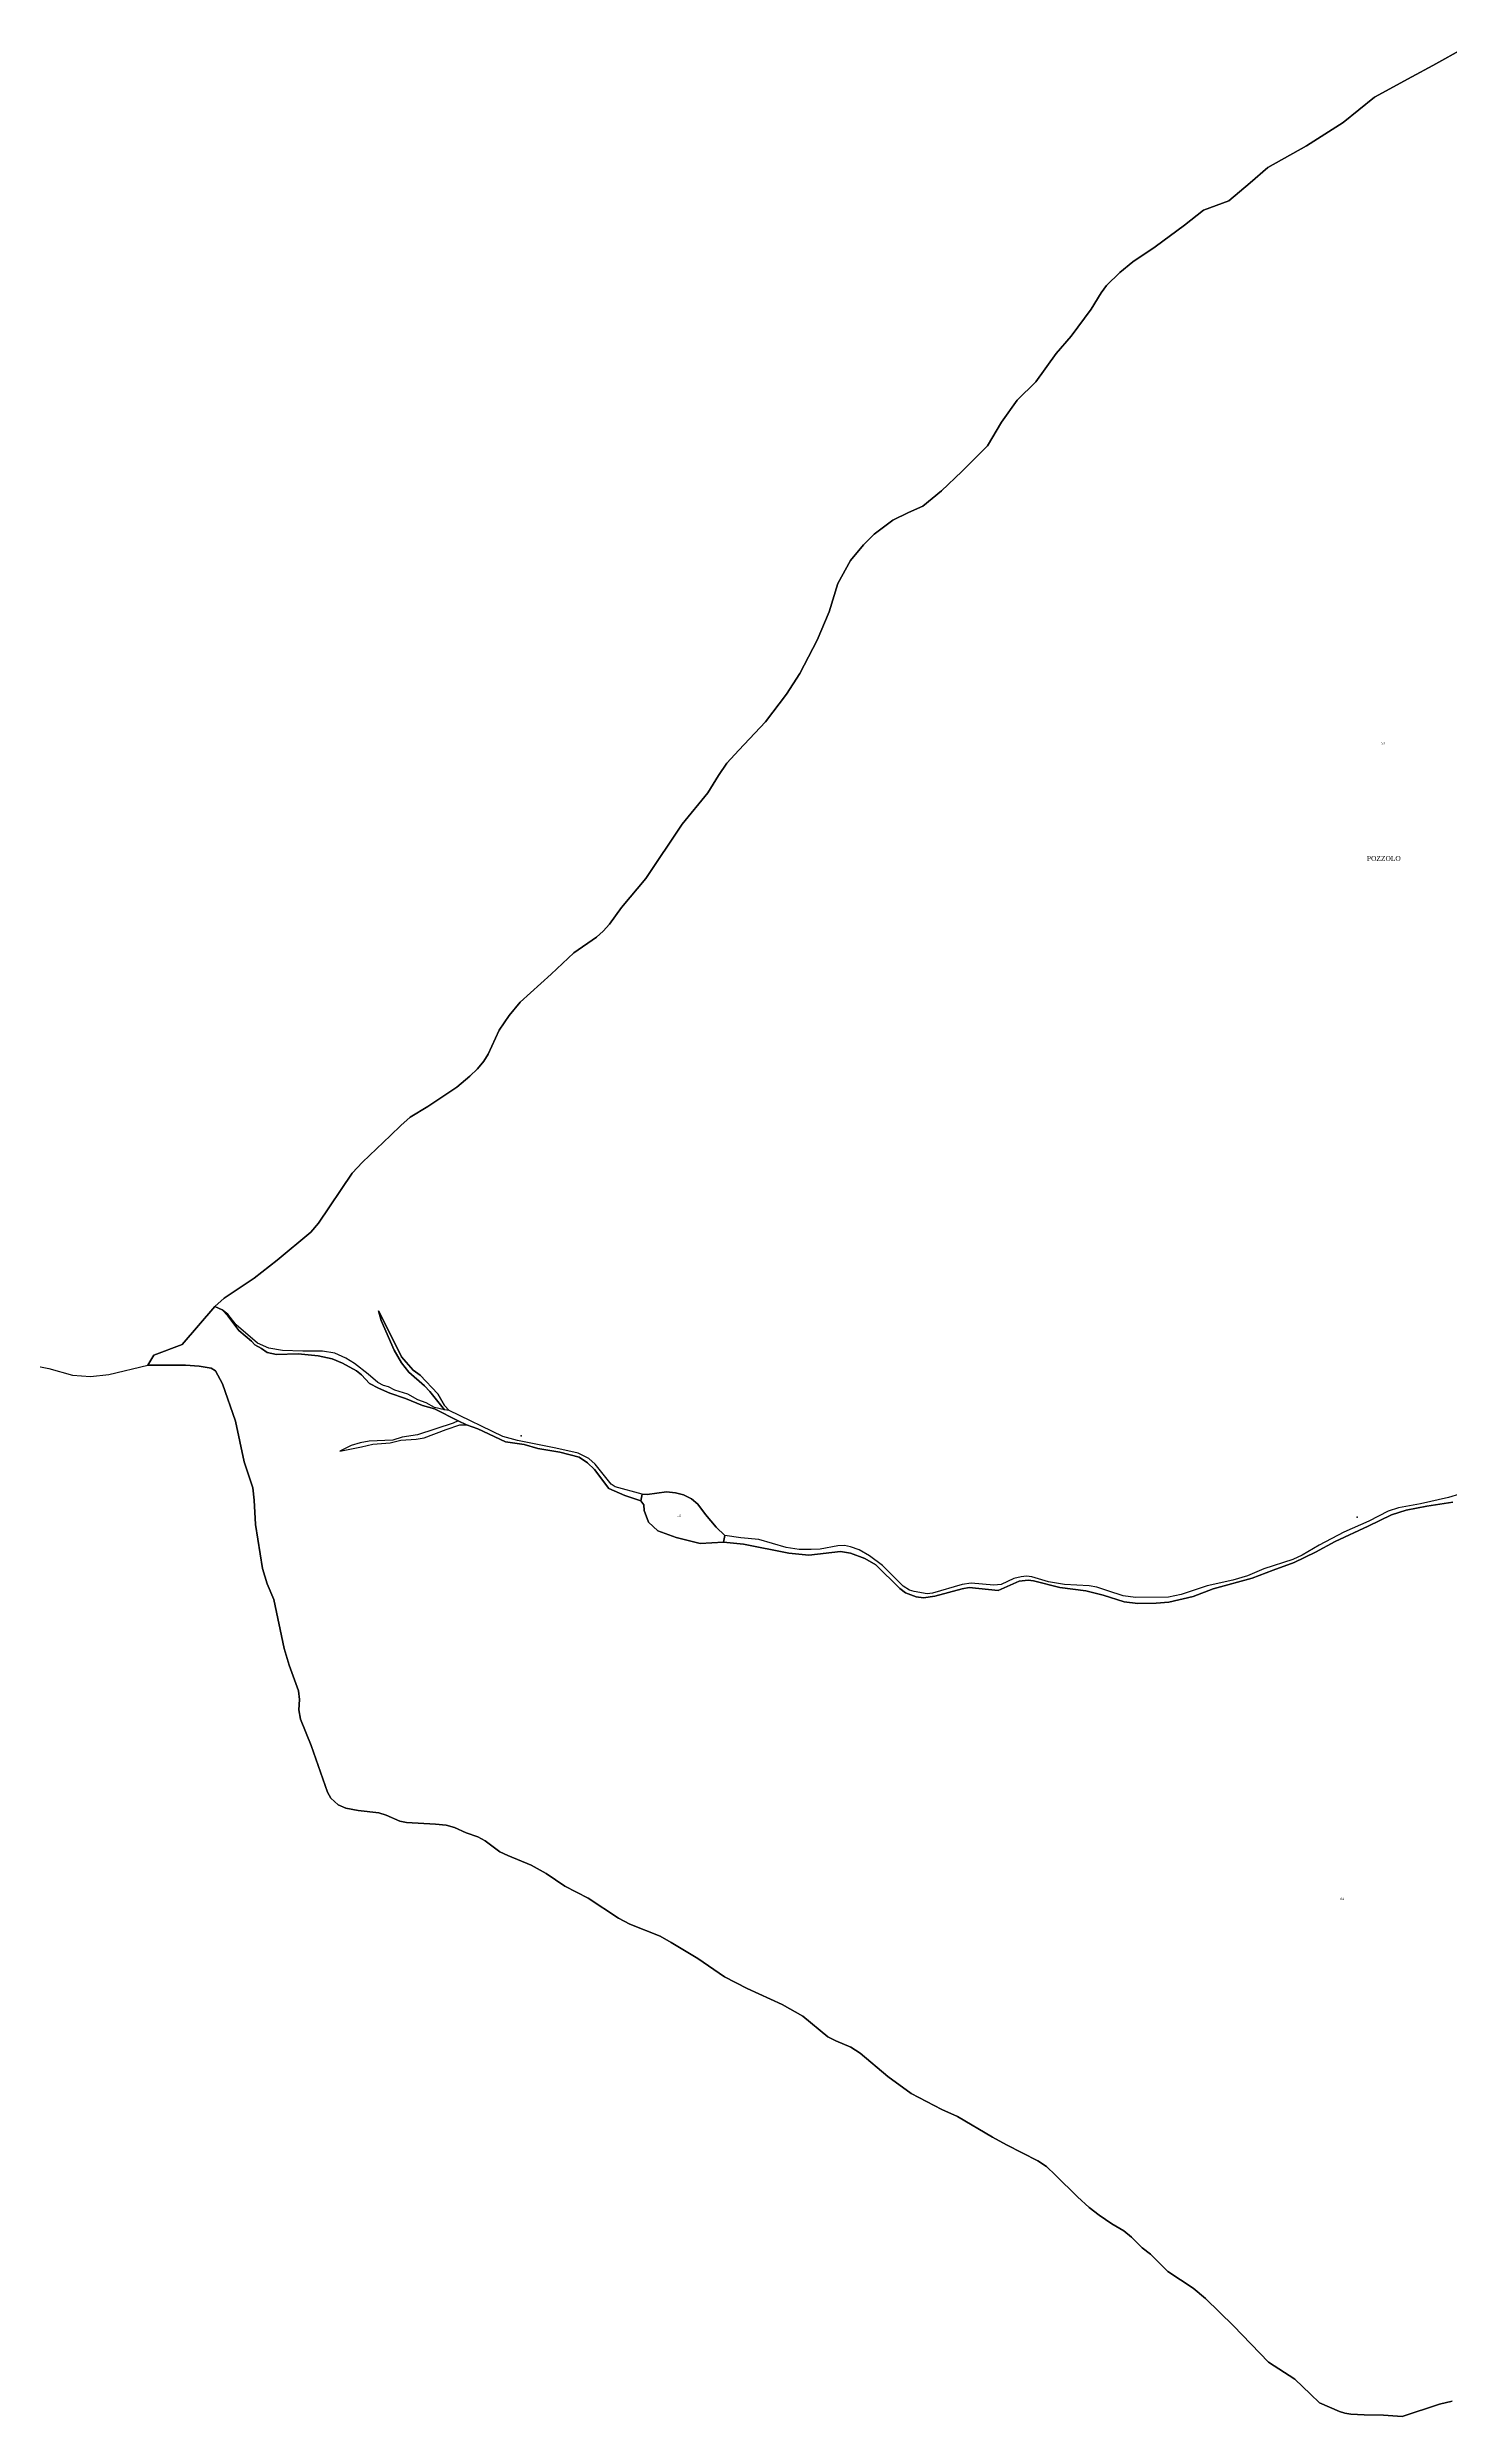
# Model space of a CAD drawing. Extents: x 1197506 to 1206978, y 6141540 to 6151741.
# Drawn here: x 1200511 to 1201665, y 6142339 to 6144289 of the extents above; entities that cross this region are included whole.
import ezdxf

# ---------------------------------------------------------------- set-up
doc = ezdxf.new("R2010")
doc.units = 0
doc.linetypes.add('CONTINU', pattern=[0])
doc.layers.get('0').update_dxf_attribs({"linetype": 'CONTINU'})
for name, color, linetype in [('1FLECHEFL', 7, 'CONTINU'), ('1LIEUDIT', 7, 'CONTINU'), ('1PARCELLE', 7, 'CONTINU'), ('1SECTION', 7, 'CONTINU'), ('1SUBDSECT', 7, 'CONTINU'), ('1TRONFLUV', 7, 'CONTINU'), ('3EAU', 7, 'CONTINU'), ('3LIEUDITTEX', 7, 'CONTINU'), ('3PARCELLETEX', 7, 'CONTINU')]:
    doc.layers.add(name, color=color, linetype=linetype)
doc.styles.get("Standard").update_dxf_attribs({"font": 'Times New Roman'})

# ---------------------------------------------------------------- blocks, each defined once
blk = doc.blocks.new('FLECHRU1')
blk.add_point((0, 0))

msp = doc.modelspace()

# ---------------------------------------------------------------- linework, layer by layer
at = {"layer": '1LIEUDIT'}
for points in [[(1201667.26, 6143091.62), (1201645.96, 6143088.24), (1201628.92, 6143084.99), (1201616.76, 6143081.25), (1201597.73, 6143071.85), (1201570.55, 6143059.33), (1201554.28, 6143050.52), (1201536.69, 6143041.89), (1201519.58, 6143035.75), (1201502.14, 6143029.19), (1201470.04, 6143020.17), (1201453.69, 6143013.84), (1201433.74, 6143009.22), (1201423.16, 6143008.52), (1201408.08, 6143008.27), (1201396.94, 6143009.69), (1201379.56, 6143014.96), (1201365.35, 6143018.72), (1201343.86, 6143021.27), (1201322.16, 6143026.78), (1201317.81, 6143027.33), (1201310.53, 6143026.46), (1201293.18, 6143018.92), (1201269.26, 6143021.35), (1201263.43, 6143020.4), (1201241.01, 6143014.28), (1201231.66, 6143012.97), (1201225.55, 6143013.77), (1201217, 6143017.04), (1201212.18, 6143020.46), (1201192.54, 6143039.93), (1201183.51, 6143045.18), (1201171.56, 6143049.72), (1201163.37, 6143050.89), (1201137.44, 6143048.04), (1201121.01, 6143049.65), (1201083.47, 6143057.02), (1201067.15, 6143058.77), (1201048.02, 6143057.58), (1201028.25, 6143062.66), (1201013.03, 6143068.12), (1201005.29, 6143075.08), (1201001.82, 6143084.7), (1201001.5, 6143089.54), (1200999.13, 6143092.8), (1200985.95, 6143097.22), (1200972.6, 6143102.83), (1200961.03, 6143118.47), (1200955.31, 6143123.88), (1200948.26, 6143128.55), (1200932.36, 6143132.76), (1200914.43, 6143135.69), (1200903.07, 6143138.98), (1200887.82, 6143141.15), (1200864.94, 6143152.06), (1200855.63, 6143155.24), (1200848.71, 6143158.48), (1200848.71, 6143158.48), (1200829.18, 6143168.49), (1200819.33, 6143171.28), (1200805.33, 6143177.04), (1200792.51, 6143181.31), (1200783.22, 6143185.31), (1200775.86, 6143189.31), (1200769.07, 6143196.43), (1200764.95, 6143199.84), (1200753.43, 6143206.11), (1200744.93, 6143209.57), (1200733.49, 6143212.16), (1200717.02, 6143213.64), (1200699.2, 6143213.22), (1200691.4, 6143214.89), (1200686.89, 6143218.05), (1200681.39, 6143221.2), (1200678.6, 6143224.2), (1200668.23, 6143232.81), (1200659.24, 6143244.97), (1200654.59, 6143249.95), (1200648.38, 6143252.61), (1200656.03, 6143259.58), (1200680.79, 6143275.96), (1200699.7, 6143290.89), (1200727.4, 6143313.78), (1200733.91, 6143321.35), (1200761.37, 6143362.28), (1200770.1, 6143371.35), (1200793.17, 6143393.27), (1200801.61, 6143401.66), (1200809.22, 6143408.51), (1200823.78, 6143417.28), (1200847.68, 6143433.27), (1200858.36, 6143442.22), (1200864.52, 6143448.25), (1200869.95, 6143454.57), (1200873.29, 6143460.31), (1200882.51, 6143480.13), (1200890.8, 6143492.27), (1200899.89, 6143503.14), (1200925.2, 6143526.31), (1200943.86, 6143543.68), (1200962.53, 6143556.54), (1200968.06, 6143561.49), (1200973.16, 6143567.45), (1200983.04, 6143581.06), (1201003.06, 6143604.8), (1201032.98, 6143649.59), (1201054.15, 6143675.37), (1201062.9, 6143689.76), (1201069.94, 6143699.77), (1201079.63, 6143710.65), (1201101.63, 6143733.75), (1201119.09, 6143756.57), (1201129.86, 6143773.58), (1201144.14, 6143801.06), (1201153.98, 6143824.35), (1201161.12, 6143847.58), (1201171.73, 6143866.7), (1201182.31, 6143879.59), (1201191.13, 6143888.21), (1201206.37, 6143899.89), (1201219.25, 6143906.07), (1201231.12, 6143911.35), (1201246.6, 6143923.97), (1201263.27, 6143939.94), (1201284.39, 6143960.89), (1201295.84, 6143980.43), (1201308.71, 6143998.55), (1201324.24, 6144013.73), (1201340.99, 6144036.91), (1201353.28, 6144051.27), (1201369.58, 6144073.38), (1201377.95, 6144086.88), (1201382.41, 6144093.1), (1201393.27, 6144103.76), (1201403.99, 6144112.38), (1201422.29, 6144124.79), (1201446.65, 6144142.5), (1201462.17, 6144155.08), (1201483.03, 6144162.63), (1201500.53, 6144177.5), (1201515.09, 6144190.16), (1201546.84, 6144207.99), (1201577.06, 6144227.18), (1201602.8, 6144248.07), (1201633.69, 6144264.67), (1201650.89, 6144274.13), (1201677.41, 6144288.94)], [(1201667.26, 6143091.62), (1201645.96, 6143088.24), (1201628.92, 6143084.99), (1201616.76, 6143081.25), (1201597.73, 6143071.85), (1201570.55, 6143059.33), (1201554.28, 6143050.52), (1201536.69, 6143041.89), (1201519.58, 6143035.75), (1201502.14, 6143029.19), (1201470.04, 6143020.17), (1201453.69, 6143013.84), (1201433.74, 6143009.22), (1201423.16, 6143008.52), (1201408.08, 6143008.27), (1201396.94, 6143009.69), (1201379.56, 6143014.96), (1201365.35, 6143018.72), (1201343.86, 6143021.27), (1201322.16, 6143026.78), (1201317.81, 6143027.33), (1201310.53, 6143026.46), (1201293.18, 6143018.92), (1201269.26, 6143021.35), (1201263.43, 6143020.4), (1201241.01, 6143014.28), (1201231.66, 6143012.97), (1201225.55, 6143013.77), (1201217, 6143017.04), (1201212.18, 6143020.46), (1201192.54, 6143039.93), (1201183.51, 6143045.18), (1201171.56, 6143049.72), (1201163.37, 6143050.89), (1201137.44, 6143048.04), (1201121.01, 6143049.65), (1201083.47, 6143057.02), (1201067.15, 6143058.77), (1201048.02, 6143057.58), (1201028.25, 6143062.66), (1201013.03, 6143068.12), (1201005.29, 6143075.08), (1201001.82, 6143084.7), (1201001.5, 6143089.54), (1200999.13, 6143092.8), (1200985.95, 6143097.22), (1200972.6, 6143102.83), (1200961.03, 6143118.47), (1200955.31, 6143123.88), (1200948.26, 6143128.55), (1200932.36, 6143132.76), (1200914.43, 6143135.69), (1200903.07, 6143138.98), (1200887.82, 6143141.15), (1200864.94, 6143152.06), (1200855.63, 6143155.24), (1200848.71, 6143158.48), (1200848.71, 6143158.48), (1200829.18, 6143168.49), (1200819.33, 6143171.28), (1200805.33, 6143177.04), (1200792.51, 6143181.31), (1200783.22, 6143185.31), (1200775.86, 6143189.31), (1200769.07, 6143196.43), (1200764.95, 6143199.84), (1200753.43, 6143206.11), (1200744.93, 6143209.57), (1200733.49, 6143212.16), (1200717.02, 6143213.64), (1200699.2, 6143213.22), (1200691.4, 6143214.89), (1200686.89, 6143218.05), (1200681.39, 6143221.2), (1200678.6, 6143224.2), (1200668.23, 6143232.81), (1200659.24, 6143244.97), (1200654.59, 6143249.95), (1200648.38, 6143252.61), (1200621.46, 6143221.46), (1200598.39, 6143212.5), (1200593.4, 6143204.44), (1200624.41, 6143204.36), (1200635.67, 6143203.54), (1200645.5, 6143201.87), (1200648.92, 6143199.59), (1200654.74, 6143189.03), (1200665.49, 6143158.32), (1200672.69, 6143124.79), (1200679.7, 6143103.44), (1200680.92, 6143093.15), (1200682.07, 6143073.14), (1200687.64, 6143036.99), (1200691.43, 6143024.44), (1200697.04, 6143011.41), (1200705.62, 6142971.21), (1200709.7, 6142957.58), (1200717.27, 6142936.34), (1200718.06, 6142929.2), (1200717.69, 6142920.6), (1200719.1, 6142913.05), (1200727.76, 6142891.22), (1200741.31, 6142853.05), (1200743.88, 6142848.03), (1200749.98, 6142842.56), (1200756.24, 6142839.88), (1200766.46, 6142837.89), (1200783.46, 6142835.9), (1200789.51, 6142834.04), (1200800.61, 6142829.08), (1200806.34, 6142828.01), (1200830.05, 6142826.65), (1200838.82, 6142825.86), (1200845.72, 6142823.8), (1200855.41, 6142819.47), (1200865.01, 6142816.11), (1200870.99, 6142812.87), (1200882.99, 6142803.94), (1200889.59, 6142800.69), (1200908.69, 6142792.85), (1200921.29, 6142785.97), (1200936.56, 6142775.63), (1200955.86, 6142765.68), (1200980.81, 6142749.17), (1200990.1, 6142744.34), (1201014.94, 6142734.39), (1201024.15, 6142729.27), (1201046.11, 6142715.92), (1201067.86, 6142700.99), (1201086.58, 6142691.46), (1201115.42, 6142678.07), (1201132.52, 6142668.66), (1201152.84, 6142651.5), (1201159.51, 6142648.26), (1201171.92, 6142643.04), (1201179.56, 6142638.05), (1201202.33, 6142618.86), (1201221.62, 6142604.9), (1201246.74, 6142591.73), (1201259.68, 6142585.88), (1201288.38, 6142569), (1201300.01, 6142562.59), (1201325.67, 6142549.59), (1201332.83, 6142544.74), (1201340.42, 6142537.69), (1201358.33, 6142519.98), (1201368.07, 6142511.01), (1201376.41, 6142504.83), (1201386.81, 6142497.79), (1201396.64, 6142491.87), (1201402.97, 6142486.64), (1201411.65, 6142478.04), (1201418.61, 6142472.72), (1201432.7, 6142458.49), (1201453.72, 6142444.82), (1201463.87, 6142436.22), (1201486.91, 6142413.64), (1201515.57, 6142383.86), (1201537.44, 6142369.91), (1201550.18, 6142357.42), (1201557.72, 6142350.29), (1201574.01, 6142343.22), (1201578.56, 6142341.81), (1201583.49, 6142341.11), (1201594.25, 6142340.56), (1201610.26, 6142340.22), (1201625.61, 6142339), (1201656.52, 6142349.2), (1201666.72, 6142351.68)]]:
    msp.add_lwpolyline(points, dxfattribs=at)
at = {"layer": '1PARCELLE'}
for points in [[(1201672.76, 6143098.1), (1201663.72, 6143095.34), (1201640.65, 6143090.33), (1201622.58, 6143086.87), (1201614.1, 6143084.08), (1201598.3, 6143075.96), (1201577.64, 6143066.86), (1201557.42, 6143056.09), (1201543.35, 6143047.86), (1201535.8, 6143044.51), (1201511.7, 6143036.74), (1201498.29, 6143031.01), (1201486.36, 6143027.3), (1201465.17, 6143022.63), (1201443.84, 6143015.66), (1201433.26, 6143013.43), (1201406.1, 6143013.11), (1201395.9, 6143014.53), (1201383.45, 6143018.71), (1201374.28, 6143021.65), (1201368, 6143022.85), (1201347.81, 6143023.92), (1201334.45, 6143026.14), (1201320.75, 6143030.05), (1201316.59, 6143030.73), (1201312.05, 6143030.17), (1201306.17, 6143028.82), (1201295.59, 6143023.91), (1201289.62, 6143023.26), (1201270.86, 6143024.85), (1201263.6, 6143023.87), (1201238.98, 6143016.79), (1201234.69, 6143016.21), (1201224.16, 6143018.06), (1201220.12, 6143019.28), (1201215.09, 6143022.47), (1201197.88, 6143039.49), (1201187.19, 6143047.38), (1201178.72, 6143052.25), (1201171.71, 6143054.95), (1201166.56, 6143055.82), (1201161.19, 6143055.7), (1201146.67, 6143053.03), (1201139.12, 6143052.71), (1201129.4, 6143052.73), (1201118.77, 6143054.41), (1201096.19, 6143060.83), (1201081.33, 6143062.32), (1201068.15, 6143064.13), (1201061.07, 6143071.09), (1201052.21, 6143081.59), (1201046.05, 6143090.03), (1201040.82, 6143094.4), (1201034.21, 6143097.76), (1201027.7, 6143099.4), (1201020.3, 6143100.06), (1201004.21, 6143097.8), (1201000.07, 6143098.19), (1200977.81, 6143104.19), (1200974.67, 6143106.51), (1200961.42, 6143123.01), (1200956.23, 6143127.46), (1200947.63, 6143132.05), (1200929.19, 6143136.11), (1200897.53, 6143142.45), (1200885.52, 6143145.77), (1200841.39, 6143167.17), (1200837.59, 6143171.08), (1200832.11, 6143180.75), (1200817.33, 6143196.01), (1200811.81, 6143200.22), (1200802.17, 6143211.13), (1200791.27, 6143232.93), (1200783.09, 6143249.05), (1200785.25, 6143241.26), (1200796.13, 6143216.82), (1200802.18, 6143206.27), (1200808.2, 6143198.7), (1200820.9, 6143187.39), (1200825.33, 6143182.66), (1200837.47, 6143167.66), (1200829.38, 6143169.52), (1200822.29, 6143173.31), (1200815.62, 6143175.87), (1200807.21, 6143180.57), (1200796.69, 6143183.92), (1200791.31, 6143186.55), (1200787.37, 6143187.56), (1200782.67, 6143190.05), (1200774.7, 6143197), (1200763.32, 6143205.86), (1200756.34, 6143210.11), (1200747.13, 6143214.24), (1200737, 6143215.77), (1200728.18, 6143216.01), (1200720.88, 6143215.83), (1200704.04, 6143216.46), (1200693, 6143218.46), (1200683.46, 6143222.51), (1200666.08, 6143237.69), (1200659.17, 6143246.38), (1200654.59, 6143249.95), (1200648.38, 6143252.61), (1200656.03, 6143259.58), (1200680.79, 6143275.96), (1200699.7, 6143290.89), (1200727.4, 6143313.78), (1200733.91, 6143321.35), (1200761.37, 6143362.28), (1200770.1, 6143371.35), (1200793.17, 6143393.27), (1200801.61, 6143401.66), (1200809.22, 6143408.51), (1200823.78, 6143417.28), (1200847.68, 6143433.27), (1200858.36, 6143442.22), (1200864.52, 6143448.25), (1200869.95, 6143454.57), (1200873.29, 6143460.31), (1200882.51, 6143480.13), (1200890.8, 6143492.27), (1200899.89, 6143503.14), (1200925.2, 6143526.31), (1200943.86, 6143543.68), (1200962.53, 6143556.54), (1200968.06, 6143561.49), (1200973.16, 6143567.45), (1200983.04, 6143581.06), (1201003.06, 6143604.8), (1201032.98, 6143649.59), (1201054.15, 6143675.37), (1201062.9, 6143689.76), (1201069.94, 6143699.77), (1201079.63, 6143710.65), (1201101.63, 6143733.75), (1201119.09, 6143756.57), (1201129.86, 6143773.58), (1201144.14, 6143801.06), (1201153.98, 6143824.35), (1201161.12, 6143847.58), (1201171.73, 6143866.7), (1201182.31, 6143879.59), (1201191.13, 6143888.21), (1201206.37, 6143899.89), (1201219.25, 6143906.07), (1201231.12, 6143911.35), (1201246.6, 6143923.97), (1201263.27, 6143939.94), (1201284.39, 6143960.89), (1201295.84, 6143980.43), (1201308.71, 6143998.55), (1201324.24, 6144013.73), (1201340.99, 6144036.91), (1201353.28, 6144051.27), (1201369.58, 6144073.38), (1201377.95, 6144086.88), (1201377.95, 6144086.88), (1201382.41, 6144093.1), (1201393.27, 6144103.76), (1201403.99, 6144112.38), (1201422.29, 6144124.79), (1201446.65, 6144142.5), (1201462.17, 6144155.08), (1201483.03, 6144162.63), (1201500.53, 6144177.5), (1201515.09, 6144190.16), (1201546.84, 6144207.99), (1201577.06, 6144227.18), (1201602.8, 6144248.07), (1201633.69, 6144264.67), (1201650.89, 6144274.13), (1201677.41, 6144288.94)], [(1201666.72, 6142351.68), (1201656.52, 6142349.2), (1201625.61, 6142339), (1201610.26, 6142340.22), (1201594.25, 6142340.56), (1201583.49, 6142341.11), (1201578.56, 6142341.81), (1201574.01, 6142343.22), (1201557.72, 6142350.29), (1201550.18, 6142357.42), (1201537.44, 6142369.91), (1201515.57, 6142383.86), (1201486.91, 6142413.64), (1201463.87, 6142436.22), (1201453.72, 6142444.82), (1201432.7, 6142458.49), (1201418.61, 6142472.72), (1201411.65, 6142478.04), (1201402.97, 6142486.64), (1201396.64, 6142491.87), (1201386.81, 6142497.79), (1201376.41, 6142504.83), (1201368.07, 6142511.01), (1201358.33, 6142519.98), (1201340.42, 6142537.69), (1201332.83, 6142544.74), (1201325.67, 6142549.59), (1201300.01, 6142562.59), (1201288.38, 6142569), (1201259.68, 6142585.88), (1201246.74, 6142591.73), (1201221.62, 6142604.9), (1201202.33, 6142618.86), (1201179.56, 6142638.05), (1201171.92, 6142643.04), (1201159.51, 6142648.26), (1201152.84, 6142651.5), (1201132.52, 6142668.66), (1201115.42, 6142678.07), (1201086.58, 6142691.46), (1201067.86, 6142700.99), (1201046.11, 6142715.92), (1201024.15, 6142729.27), (1201014.94, 6142734.39), (1200990.1, 6142744.34), (1200980.81, 6142749.17), (1200955.86, 6142765.68), (1200936.56, 6142775.63), (1200921.29, 6142785.97), (1200908.69, 6142792.85), (1200889.59, 6142800.69), (1200882.99, 6142803.94), (1200870.99, 6142812.87), (1200865.01, 6142816.11), (1200855.41, 6142819.47), (1200845.72, 6142823.8), (1200838.82, 6142825.86), (1200830.05, 6142826.65), (1200806.34, 6142828.01), (1200800.61, 6142829.08), (1200789.51, 6142834.04), (1200783.46, 6142835.9), (1200766.46, 6142837.89), (1200756.24, 6142839.88), (1200749.98, 6142842.56), (1200743.88, 6142848.03), (1200741.31, 6142853.05), (1200727.76, 6142891.22), (1200719.1, 6142913.05), (1200717.69, 6142920.6), (1200718.06, 6142929.2), (1200717.27, 6142936.34), (1200709.7, 6142957.58), (1200705.62, 6142971.21), (1200697.04, 6143011.41), (1200691.43, 6143024.44), (1200687.64, 6143036.99), (1200682.07, 6143073.14), (1200680.92, 6143093.15), (1200679.7, 6143103.44), (1200672.69, 6143124.79), (1200665.49, 6143158.32), (1200654.74, 6143189.03), (1200648.92, 6143199.59), (1200645.5, 6143201.87), (1200635.67, 6143203.54), (1200624.41, 6143204.36), (1200593.4, 6143204.44), (1200593.4, 6143204.44), (1200598.39, 6143212.5), (1200621.46, 6143221.46), (1200648.38, 6143252.61), (1200654.59, 6143249.95), (1200659.24, 6143244.97), (1200668.23, 6143232.81), (1200678.6, 6143224.2), (1200681.39, 6143221.2), (1200686.89, 6143218.05), (1200691.4, 6143214.89), (1200699.2, 6143213.22), (1200717.02, 6143213.64), (1200733.49, 6143212.16), (1200744.93, 6143209.57), (1200753.43, 6143206.11), (1200764.95, 6143199.84), (1200769.07, 6143196.43), (1200775.86, 6143189.31), (1200783.22, 6143185.31), (1200792.51, 6143181.31), (1200805.33, 6143177.04), (1200819.33, 6143171.28), (1200829.18, 6143168.49), (1200848.71, 6143158.48), (1200844.75, 6143156.58), (1200815.32, 6143146.95), (1200802.55, 6143144.99), (1200794.85, 6143142.71), (1200775.47, 6143141.75), (1200768.01, 6143140.56), (1200760.54, 6143138.36), (1200751.21, 6143133.47), (1200769.09, 6143137.08), (1200778.55, 6143139.38), (1200792.74, 6143140.57), (1200801.57, 6143142.63), (1200814.04, 6143143.43), (1200820.8, 6143144.56), (1200838.76, 6143151.34), (1200850.15, 6143155.13), (1200855.63, 6143155.24), (1200864.94, 6143152.06), (1200887.82, 6143141.15), (1200903.07, 6143138.98), (1200914.43, 6143135.69), (1200932.36, 6143132.76), (1200948.26, 6143128.55), (1200955.31, 6143123.88), (1200961.03, 6143118.47), (1200972.6, 6143102.83), (1200985.95, 6143097.22), (1200999.13, 6143092.8), (1201001.5, 6143089.54), (1201001.82, 6143084.7), (1201005.29, 6143075.08), (1201013.03, 6143068.12), (1201028.25, 6143062.66), (1201048.02, 6143057.58), (1201067.15, 6143058.77), (1201083.47, 6143057.02), (1201121.01, 6143049.65), (1201137.44, 6143048.04), (1201163.37, 6143050.89), (1201171.56, 6143049.72), (1201183.51, 6143045.18), (1201192.54, 6143039.93), (1201212.18, 6143020.46), (1201217, 6143017.04), (1201225.55, 6143013.77), (1201231.66, 6143012.97), (1201241.01, 6143014.28), (1201263.43, 6143020.4), (1201269.26, 6143021.35), (1201293.18, 6143018.92), (1201310.53, 6143026.46), (1201317.81, 6143027.33), (1201322.16, 6143026.78), (1201343.86, 6143021.27), (1201365.35, 6143018.72), (1201379.56, 6143014.96), (1201396.94, 6143009.69), (1201408.08, 6143008.27), (1201423.16, 6143008.52), (1201433.74, 6143009.22), (1201453.69, 6143013.84), (1201470.04, 6143020.17), (1201502.14, 6143029.19), (1201519.58, 6143035.75), (1201536.69, 6143041.89), (1201554.28, 6143050.52), (1201570.55, 6143059.33), (1201597.73, 6143071.85), (1201616.76, 6143081.25), (1201628.92, 6143084.99), (1201645.96, 6143088.24), (1201667.26, 6143091.62)]]:
    msp.add_lwpolyline(points, dxfattribs=at)
msp.add_lwpolyline([(1201068.15, 6143064.13), (1201061.07, 6143071.09), (1201052.21, 6143081.59), (1201046.05, 6143090.03), (1201040.82, 6143094.4), (1201034.21, 6143097.76), (1201027.7, 6143099.4), (1201020.3, 6143100.06), (1201004.21, 6143097.8), (1201000.07, 6143098.19), (1200999.13, 6143092.8), (1201001.5, 6143089.54), (1201001.82, 6143084.7), (1201005.29, 6143075.08), (1201013.03, 6143068.12), (1201028.25, 6143062.66), (1201048.02, 6143057.58), (1201067.15, 6143058.77), (1201068.15, 6143064.13)], close=True, dxfattribs=at)
at = {"layer": '1SECTION'}
msp.add_lwpolyline([(1200492.4, 6143205.57), (1200511.94, 6143201.6), (1200531.4, 6143196.25), (1200546.17, 6143195.15), (1200561.27, 6143196.57), (1200593.4, 6143204.44), (1200624.41, 6143204.36), (1200635.67, 6143203.54), (1200645.5, 6143201.87), (1200648.92, 6143199.59), (1200654.74, 6143189.03), (1200665.49, 6143158.32), (1200672.69, 6143124.79), (1200679.7, 6143103.44), (1200680.92, 6143093.15), (1200682.07, 6143073.14), (1200687.64, 6143036.99), (1200691.43, 6143024.44), (1200697.04, 6143011.41), (1200705.62, 6142971.21), (1200709.7, 6142957.58), (1200717.27, 6142936.34), (1200718.06, 6142929.2), (1200717.69, 6142920.6), (1200719.1, 6142913.05), (1200727.76, 6142891.22), (1200741.31, 6142853.05), (1200743.88, 6142848.03), (1200749.98, 6142842.56), (1200756.24, 6142839.88), (1200766.46, 6142837.89), (1200783.46, 6142835.9), (1200789.51, 6142834.04), (1200800.61, 6142829.08), (1200806.34, 6142828.01), (1200830.05, 6142826.65), (1200838.82, 6142825.86), (1200845.72, 6142823.8), (1200855.41, 6142819.47), (1200865.01, 6142816.11), (1200870.99, 6142812.87), (1200882.99, 6142803.94), (1200889.59, 6142800.69), (1200908.69, 6142792.85), (1200921.29, 6142785.97), (1200936.56, 6142775.63), (1200955.86, 6142765.68), (1200980.81, 6142749.17), (1200990.1, 6142744.34), (1201014.94, 6142734.39), (1201024.15, 6142729.27), (1201046.11, 6142715.92), (1201067.86, 6142700.99), (1201086.58, 6142691.46), (1201115.42, 6142678.07), (1201132.52, 6142668.66), (1201152.84, 6142651.5), (1201159.51, 6142648.26), (1201171.92, 6142643.04), (1201179.56, 6142638.05), (1201202.33, 6142618.86), (1201221.62, 6142604.9), (1201246.74, 6142591.73), (1201259.68, 6142585.88), (1201288.38, 6142569), (1201300.01, 6142562.59), (1201325.67, 6142549.59), (1201332.83, 6142544.74), (1201340.42, 6142537.69), (1201358.33, 6142519.98), (1201368.07, 6142511.01), (1201376.41, 6142504.83), (1201386.81, 6142497.79), (1201396.64, 6142491.87), (1201402.97, 6142486.64), (1201411.65, 6142478.04), (1201418.61, 6142472.72), (1201432.7, 6142458.49), (1201453.72, 6142444.82), (1201463.87, 6142436.22), (1201486.91, 6142413.64), (1201515.57, 6142383.86), (1201537.44, 6142369.91), (1201550.18, 6142357.42), (1201557.72, 6142350.29), (1201574.01, 6142343.22), (1201578.56, 6142341.81), (1201583.49, 6142341.11), (1201594.25, 6142340.56), (1201610.26, 6142340.22), (1201625.61, 6142339), (1201656.52, 6142349.2), (1201666.72, 6142351.68)], dxfattribs=at)
at = {"layer": '1SUBDSECT'}
msp.add_lwpolyline([(1201677.41, 6144288.94), (1201650.89, 6144274.13), (1201633.69, 6144264.67), (1201602.8, 6144248.07), (1201577.06, 6144227.18), (1201546.84, 6144207.99), (1201515.09, 6144190.16), (1201500.53, 6144177.5), (1201483.03, 6144162.63), (1201462.17, 6144155.08), (1201446.65, 6144142.5), (1201422.29, 6144124.79), (1201403.99, 6144112.38), (1201393.27, 6144103.76), (1201382.41, 6144093.1), (1201377.95, 6144086.88), (1201369.58, 6144073.38), (1201353.28, 6144051.27), (1201340.99, 6144036.91), (1201324.24, 6144013.73), (1201308.71, 6143998.55), (1201295.84, 6143980.43), (1201284.39, 6143960.89), (1201263.27, 6143939.94), (1201246.6, 6143923.97), (1201231.12, 6143911.35), (1201219.25, 6143906.07), (1201206.37, 6143899.89), (1201191.13, 6143888.21), (1201182.31, 6143879.59), (1201171.73, 6143866.7), (1201161.12, 6143847.58), (1201153.98, 6143824.35), (1201144.14, 6143801.06), (1201129.86, 6143773.58), (1201119.09, 6143756.57), (1201101.63, 6143733.75), (1201079.63, 6143710.65), (1201069.94, 6143699.77), (1201062.9, 6143689.76), (1201054.15, 6143675.37), (1201032.98, 6143649.59), (1201003.06, 6143604.8), (1200983.04, 6143581.06), (1200973.16, 6143567.45), (1200968.06, 6143561.49), (1200962.53, 6143556.54), (1200943.86, 6143543.68), (1200925.2, 6143526.31), (1200899.89, 6143503.14), (1200890.8, 6143492.27), (1200882.51, 6143480.13), (1200873.29, 6143460.31), (1200869.95, 6143454.57), (1200864.52, 6143448.25), (1200858.36, 6143442.22), (1200847.68, 6143433.27), (1200823.78, 6143417.28), (1200809.22, 6143408.51), (1200801.61, 6143401.66), (1200793.17, 6143393.27), (1200770.1, 6143371.35), (1200761.37, 6143362.28), (1200733.91, 6143321.35), (1200727.4, 6143313.78), (1200699.7, 6143290.89), (1200680.79, 6143275.96), (1200656.03, 6143259.58), (1200648.38, 6143252.61), (1200621.46, 6143221.46), (1200598.39, 6143212.5), (1200593.4, 6143204.44), (1200624.41, 6143204.36), (1200635.67, 6143203.54), (1200645.5, 6143201.87), (1200648.92, 6143199.59), (1200654.74, 6143189.03), (1200665.49, 6143158.32), (1200672.69, 6143124.79), (1200679.7, 6143103.44), (1200680.92, 6143093.15), (1200682.07, 6143073.14), (1200687.64, 6143036.99), (1200691.43, 6143024.44), (1200697.04, 6143011.41), (1200705.62, 6142971.21), (1200709.7, 6142957.58), (1200717.27, 6142936.34), (1200718.06, 6142929.2), (1200717.69, 6142920.6), (1200719.1, 6142913.05), (1200727.76, 6142891.22), (1200741.31, 6142853.05), (1200743.88, 6142848.03), (1200749.98, 6142842.56), (1200756.24, 6142839.88), (1200766.46, 6142837.89), (1200783.46, 6142835.9), (1200789.51, 6142834.04), (1200800.61, 6142829.08), (1200806.34, 6142828.01), (1200830.05, 6142826.65), (1200838.82, 6142825.86), (1200845.72, 6142823.8), (1200855.41, 6142819.47), (1200865.01, 6142816.11), (1200870.99, 6142812.87), (1200882.99, 6142803.94), (1200889.59, 6142800.69), (1200908.69, 6142792.85), (1200921.29, 6142785.97), (1200936.56, 6142775.63), (1200955.86, 6142765.68), (1200980.81, 6142749.17), (1200990.1, 6142744.34), (1201014.94, 6142734.39), (1201024.15, 6142729.27), (1201046.11, 6142715.92), (1201067.86, 6142700.99), (1201086.58, 6142691.46), (1201115.42, 6142678.07), (1201132.52, 6142668.66), (1201152.84, 6142651.5), (1201159.51, 6142648.26), (1201171.92, 6142643.04), (1201179.56, 6142638.05), (1201202.33, 6142618.86), (1201221.62, 6142604.9), (1201246.74, 6142591.73), (1201259.68, 6142585.88), (1201288.38, 6142569), (1201300.01, 6142562.59), (1201325.67, 6142549.59), (1201332.83, 6142544.74), (1201340.42, 6142537.69), (1201358.33, 6142519.98), (1201368.07, 6142511.01), (1201376.41, 6142504.83), (1201386.81, 6142497.79), (1201396.64, 6142491.87), (1201402.97, 6142486.64), (1201411.65, 6142478.04), (1201418.61, 6142472.72), (1201432.7, 6142458.49), (1201453.72, 6142444.82), (1201463.87, 6142436.22), (1201486.91, 6142413.64), (1201515.57, 6142383.86), (1201537.44, 6142369.91), (1201550.18, 6142357.42), (1201557.72, 6142350.29), (1201574.01, 6142343.22), (1201578.56, 6142341.81), (1201583.49, 6142341.11), (1201594.25, 6142340.56), (1201610.26, 6142340.22), (1201625.61, 6142339), (1201656.52, 6142349.2), (1201666.72, 6142351.68)], dxfattribs=at)
at = {"layer": '1TRONFLUV'}
for points in [[(1200837.47, 6143167.66), (1200829.38, 6143169.52), (1200822.29, 6143173.31), (1200815.62, 6143175.87), (1200807.21, 6143180.57), (1200796.69, 6143183.92), (1200791.31, 6143186.55), (1200787.37, 6143187.56), (1200782.67, 6143190.05), (1200774.7, 6143197), (1200763.32, 6143205.86), (1200756.34, 6143210.11), (1200747.13, 6143214.24), (1200737, 6143215.77), (1200728.18, 6143216.01), (1200720.88, 6143215.83), (1200704.04, 6143216.46), (1200693, 6143218.46), (1200683.46, 6143222.51), (1200666.08, 6143237.69), (1200659.17, 6143246.38), (1200654.59, 6143249.95), (1200659.24, 6143244.97), (1200668.23, 6143232.81), (1200678.6, 6143224.2), (1200681.39, 6143221.2), (1200686.89, 6143218.05), (1200691.4, 6143214.89), (1200699.2, 6143213.22), (1200717.02, 6143213.64), (1200733.49, 6143212.16), (1200744.93, 6143209.57), (1200753.43, 6143206.11), (1200764.95, 6143199.84), (1200769.07, 6143196.43), (1200775.86, 6143189.31), (1200783.22, 6143185.31), (1200792.51, 6143181.31), (1200805.33, 6143177.04), (1200819.33, 6143171.28), (1200829.18, 6143168.49), (1200848.71, 6143158.48), (1200855.63, 6143155.24), (1200864.94, 6143152.06), (1200887.82, 6143141.15), (1200903.07, 6143138.98), (1200914.43, 6143135.69), (1200932.36, 6143132.76), (1200948.26, 6143128.55), (1200955.31, 6143123.88), (1200961.03, 6143118.47), (1200972.6, 6143102.83), (1200985.95, 6143097.22), (1200999.13, 6143092.8), (1201000.07, 6143098.19), (1200977.81, 6143104.19), (1200974.67, 6143106.51), (1200961.42, 6143123.01), (1200956.23, 6143127.46), (1200947.63, 6143132.05), (1200929.19, 6143136.11), (1200897.53, 6143142.45), (1200885.52, 6143145.77), (1200841.39, 6143167.17), (1200837.47, 6143167.66)], [(1200837.47, 6143167.66), (1200825.33, 6143182.66), (1200820.9, 6143187.39), (1200808.2, 6143198.7), (1200802.18, 6143206.27), (1200796.13, 6143216.82), (1200785.25, 6143241.26), (1200783.09, 6143249.05), (1200791.27, 6143232.93), (1200802.17, 6143211.13), (1200811.81, 6143200.22), (1200817.33, 6143196.01), (1200832.11, 6143180.75), (1200837.59, 6143171.08), (1200841.39, 6143167.17), (1200837.47, 6143167.66)], [(1200855.63, 6143155.24), (1200848.71, 6143158.48), (1200844.75, 6143156.58), (1200815.32, 6143146.95), (1200802.55, 6143144.99), (1200794.85, 6143142.71), (1200775.47, 6143141.75), (1200768.01, 6143140.56), (1200760.54, 6143138.36), (1200751.21, 6143133.47), (1200769.09, 6143137.08), (1200778.55, 6143139.38), (1200792.74, 6143140.57), (1200801.57, 6143142.63), (1200814.04, 6143143.43), (1200820.8, 6143144.56), (1200838.76, 6143151.34), (1200850.15, 6143155.13), (1200855.63, 6143155.24)]]:
    msp.add_lwpolyline(points, close=True, dxfattribs=at)
msp.add_lwpolyline([(1201672.76, 6143098.1), (1201663.72, 6143095.34), (1201640.65, 6143090.33), (1201622.58, 6143086.87), (1201614.1, 6143084.08), (1201598.3, 6143075.96), (1201577.64, 6143066.86), (1201557.42, 6143056.09), (1201543.35, 6143047.86), (1201535.8, 6143044.51), (1201511.7, 6143036.74), (1201498.29, 6143031.01), (1201486.36, 6143027.3), (1201465.17, 6143022.63), (1201443.84, 6143015.66), (1201433.26, 6143013.43), (1201406.1, 6143013.11), (1201395.9, 6143014.53), (1201383.45, 6143018.71), (1201374.28, 6143021.65), (1201368, 6143022.85), (1201347.81, 6143023.92), (1201334.45, 6143026.14), (1201320.75, 6143030.05), (1201316.59, 6143030.73), (1201312.05, 6143030.17), (1201306.17, 6143028.82), (1201295.59, 6143023.91), (1201289.62, 6143023.26), (1201270.86, 6143024.85), (1201263.6, 6143023.87), (1201238.98, 6143016.79), (1201234.69, 6143016.21), (1201224.16, 6143018.06), (1201220.12, 6143019.28), (1201215.09, 6143022.47), (1201197.88, 6143039.49), (1201187.19, 6143047.38), (1201178.72, 6143052.25), (1201171.71, 6143054.95), (1201166.56, 6143055.82), (1201161.19, 6143055.7), (1201146.67, 6143053.03), (1201139.12, 6143052.71), (1201129.4, 6143052.73), (1201118.77, 6143054.41), (1201096.19, 6143060.83), (1201081.33, 6143062.32), (1201068.15, 6143064.13), (1201067.15, 6143058.77), (1201083.47, 6143057.02), (1201121.01, 6143049.65), (1201137.44, 6143048.04), (1201163.37, 6143050.89), (1201171.56, 6143049.72), (1201183.51, 6143045.18), (1201192.54, 6143039.93), (1201212.18, 6143020.46), (1201217, 6143017.04), (1201225.55, 6143013.77), (1201231.66, 6143012.97), (1201241.01, 6143014.28), (1201263.43, 6143020.4), (1201269.26, 6143021.35), (1201293.18, 6143018.92), (1201310.53, 6143026.46), (1201317.81, 6143027.33), (1201322.16, 6143026.78), (1201343.86, 6143021.27), (1201365.35, 6143018.72), (1201379.56, 6143014.96), (1201396.94, 6143009.69), (1201408.08, 6143008.27), (1201423.16, 6143008.52), (1201433.74, 6143009.22), (1201453.69, 6143013.84), (1201470.04, 6143020.17), (1201502.14, 6143029.19), (1201519.58, 6143035.75), (1201536.69, 6143041.89), (1201554.28, 6143050.52), (1201570.55, 6143059.33), (1201597.73, 6143071.85), (1201616.76, 6143081.25), (1201628.92, 6143084.99), (1201645.96, 6143088.24), (1201667.26, 6143091.62)], dxfattribs=at)
at = {"layer": '3EAU'}
msp.add_lwpolyline([(1201000.07, 6143098.19), (1201004.21, 6143097.8), (1201020.3, 6143100.06), (1201027.7, 6143099.4), (1201034.21, 6143097.76), (1201040.82, 6143094.4), (1201046.05, 6143090.03), (1201052.21, 6143081.59), (1201061.07, 6143071.09), (1201068.15, 6143064.13), (1201067.15, 6143058.77), (1201048.02, 6143057.58), (1201028.25, 6143062.66), (1201013.03, 6143068.12), (1201005.29, 6143075.08), (1201001.82, 6143084.7), (1201001.5, 6143089.54), (1200999.13, 6143092.8), (1201000.07, 6143098.19)], close=True, dxfattribs=at)

# ---------------------------------------------------------------- block references
at = {"layer": '1FLECHEFL'}
for p, rotation in [((1200900.71, 6143146.16), 348.2), ((1201588.61, 6143079.38), 21.6)]:
    msp.add_blockref('FLECHRU1', p, dxfattribs=dict(at, rotation=rotation))

# ---------------------------------------------------------------- texts
at = {"layer": '3LIEUDITTEX'}
msp.add_text('POZZOLO', height=4, dxfattribs=at).set_placement((1201596.67, 6143619.41))
at = {"layer": '3PARCELLETEX'}
for s, p in [('53', (1201608.56, 6143715.35)), ('52', (1201029.32, 6143079.71)), ('64', (1201574.84, 6142764.09))]:
    msp.add_text(s, height=2, dxfattribs=at).set_placement(p)

doc.saveas('drawing.dxf')
